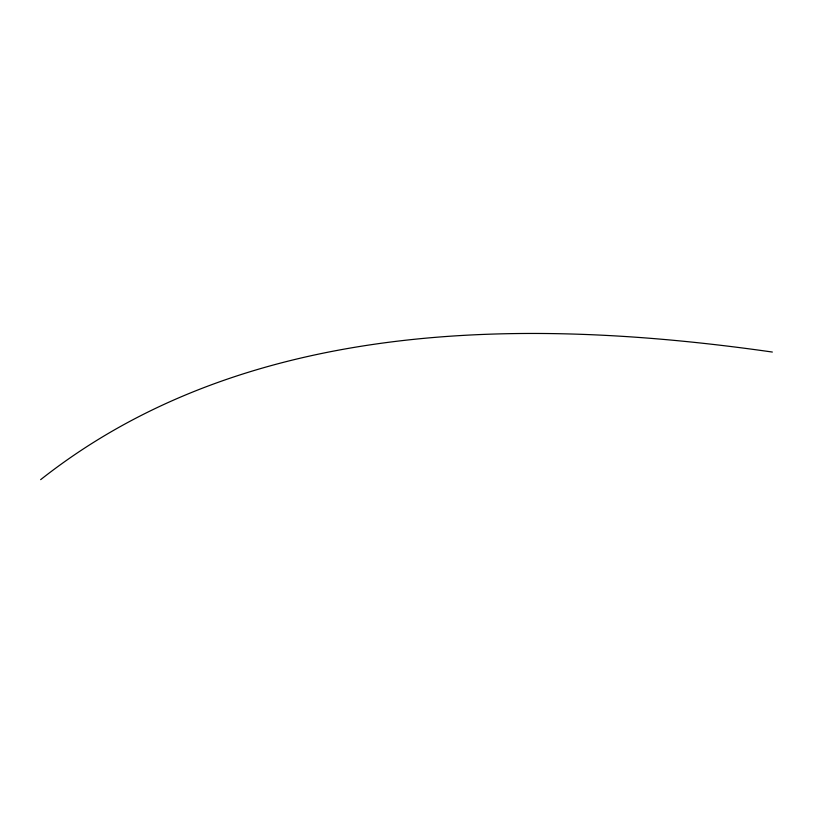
<?xml version="1.0" encoding="UTF-8"?>
<svg xmlns="http://www.w3.org/2000/svg" width="813" height="813" viewBox="0 0 813 813"><rect width="100%" height="100%" fill="white"/><g stroke="black" fill="none" stroke-linecap="round" stroke-linejoin="round"><path stroke-width="1.22" d="M40.65 479.65C245.587 317.893 525.93 316.826 772.35 352.049"/></g></svg>
